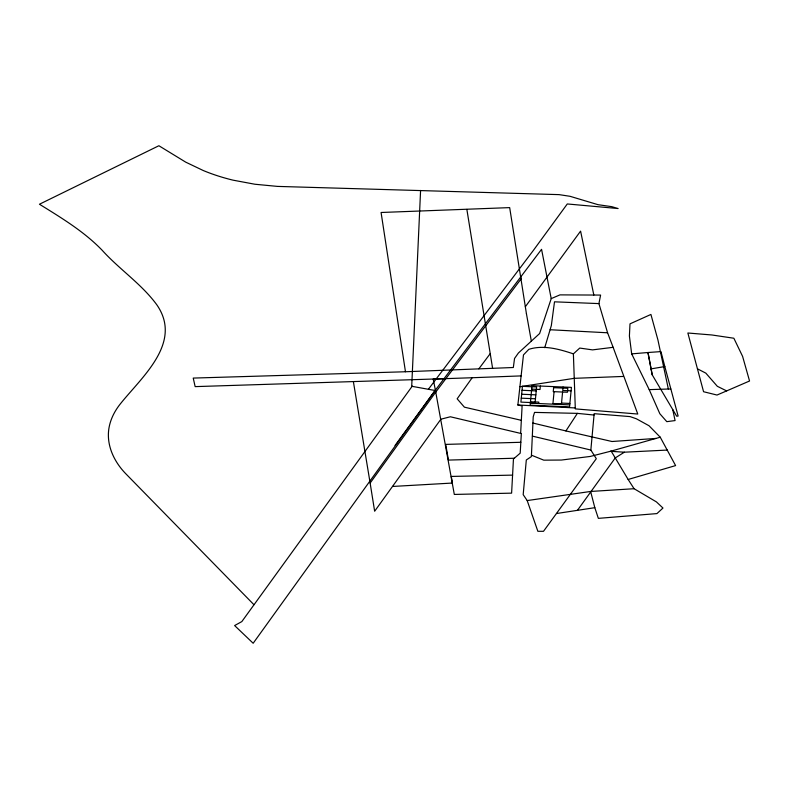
<?xml version="1.0" encoding="UTF-8"?>
<svg xmlns="http://www.w3.org/2000/svg" width="789" height="789" viewBox="0 0 789 789"><rect width="100%" height="100%" fill="white"/><g stroke="black" fill="none" stroke-linecap="round" stroke-linejoin="round"><path stroke-width="1.18" d="M531.441 455.174L543.779 460.165L561.374 460.046L590.271 456.446L611.15 451.101L628.152 479.475L675.601 465.589L660.245 437.214L649.041 425.754L636.368 418.781L630.076 416.602L594.166 413.683L590.843 450.046L596.306 458.675L543.493 531.322L537.861 531.293L527.19 500.571L523.186 494.654L526.312 459.977L531.372 456.604L533.216 416.839L534.538 412.4L577.38 413.367L594.038 415.044M420.586 190.425L411.71 386.275L435.114 390.506L253.17 643.262L234.619 625.559L241.828 621.594L412.312 386.077M520.641 433.398L522.111 405.931L517.87 404.994L523.472 354.912L528.808 349.34C543.345 344.665 559.352 349.152 573.386 353.866L579.747 348.067L592.539 349.882L613.132 347.318L637.778 414.038L575.319 408.889L573.386 353.866M353.403 381.748L370.14 483.065L435.765 392.054L433.21 379.075L445.884 378.631L195.159 386.62L193.226 378.079L405.477 371.757L513.333 367.506L514.546 358.453L518.432 352.979L539.627 333.53L551.215 298.617L541.56 249.314L435.39 390.131L454.306 494.437L511.607 493.145L513.452 459.001L520.198 453.162L521.332 433.565L450.371 416.77L440.893 419.196L374.647 511.242L369.804 481.014M538.69 403.544L538.818 402.114L530.474 401.759M540.366 386.048L540.031 389.5L531.678 389.135M554.075 391.66L552.941 403.495L561.452 403.86M561.393 404.52L562.587 392.025M563.07 387.014L562.735 390.476L571.088 390.831M613.132 347.318L607.589 332.79L598.92 303.607L600.597 295.076L559.953 294.879L551.215 298.617M544.735 347.663L551.333 325.581L554.509 301.822L598.92 303.607M532.861 423.042L565.91 430.932L577.38 413.367M577.449 510.335L615.262 457.916L624.385 452.196L667.336 450.065M521.174 375.899L472.187 377.734L457.156 398.81L464.405 407.173L521.381 420.33M395.052 445.469L435.39 390.131M478.844 368.838L490.225 353.63M525.336 306.743L580.586 231.118L593.831 295.037M435.765 392.054L520.987 279.05L509.674 207.615L381.077 212.488L405.477 371.757M428.437 389.204L533.295 250.507L567.291 203.957L618.122 208.543L611.771 206.669L597.983 204.676L570.033 196.303L559.066 194.627L277.511 186.401L254.906 184.241L233.12 180.178A143.43 79.788 1.1 0 1 203.256 170.523L185.74 162.159L158.885 145.738L39.45 204.233C61.473 217.892 83.979 231.433 102.116 250.212C119.356 269.355 141.497 283.902 156.784 304.751C182.93 342.436 142.217 376.58 120.687 403.455A142.562 79.314 1.1 0 0 108.714 429.739C106.614 446.337 114.602 462.354 125.993 473.962L253.94 604.709M726.639 390.91L749.55 380.998L742.597 356.381L733.859 338.234L711.925 334.98L687.86 333.007L703.571 391.729L716.994 395.042L726.639 390.91L717.319 386.294L705.82 373.128L697.446 368.828M660.245 437.214L610.39 451.298L624.385 452.196M664.821 366.55L660.945 351.598L647.966 352.515L651.093 368.877L664.821 366.55L678.126 416.03L676.696 416.247L652.207 374.824L647.966 352.515L631.673 353.876L629.405 336.015L629.997 323.855L650.915 314.446L657.947 340.029L668.332 388.947M520 386.718L574.145 378.335L623.418 376.432M556.482 513.531L594.817 507.682L598.348 518.363L656.941 513.59L662.967 508.037L656.428 501.903L634.08 488.716L628.152 479.475M634.08 488.716L590.616 491.458L527.19 500.571M655.915 438.437L611.998 441.505L565.91 430.932M631.673 353.876L649.209 389.628L670.798 388.947M392.537 486.458L452.432 483.046L451.259 476.428L512.603 475.116M444.01 378.7L472.187 377.734M520.829 442.284L445.716 444.394L448.428 460.086L514.339 458.241M522.032 390.289L536.224 390.9M521.657 394.234L535.849 394.835M521.273 398.169L535.465 398.78M561.531 403.09L569.875 403.445M530.336 403.179L569.747 404.875M575.289 407.943L517.87 404.994M550.14 329.743L607.589 332.79M532.427 436.13L590.843 450.046M649.209 389.628L659.841 413.732L666.804 421.661L675.078 420.576L672.731 409.55M590.616 491.458L594.817 507.682M651.093 368.877L652.197 374.824M526.401 313.558L531.322 341.026M466.861 209.401L492.602 368.295M520.671 277.047L526.401 313.568M522.417 386.344L520.898 402.114L535.09 402.725L536.599 386.955L522.417 386.344M532.013 385.683L530.139 405.211L569.55 406.907L571.423 387.379L532.013 385.683M553.631 387.685L553.257 391.63L567.449 392.241L567.824 388.296L553.631 387.685"/></g></svg>
